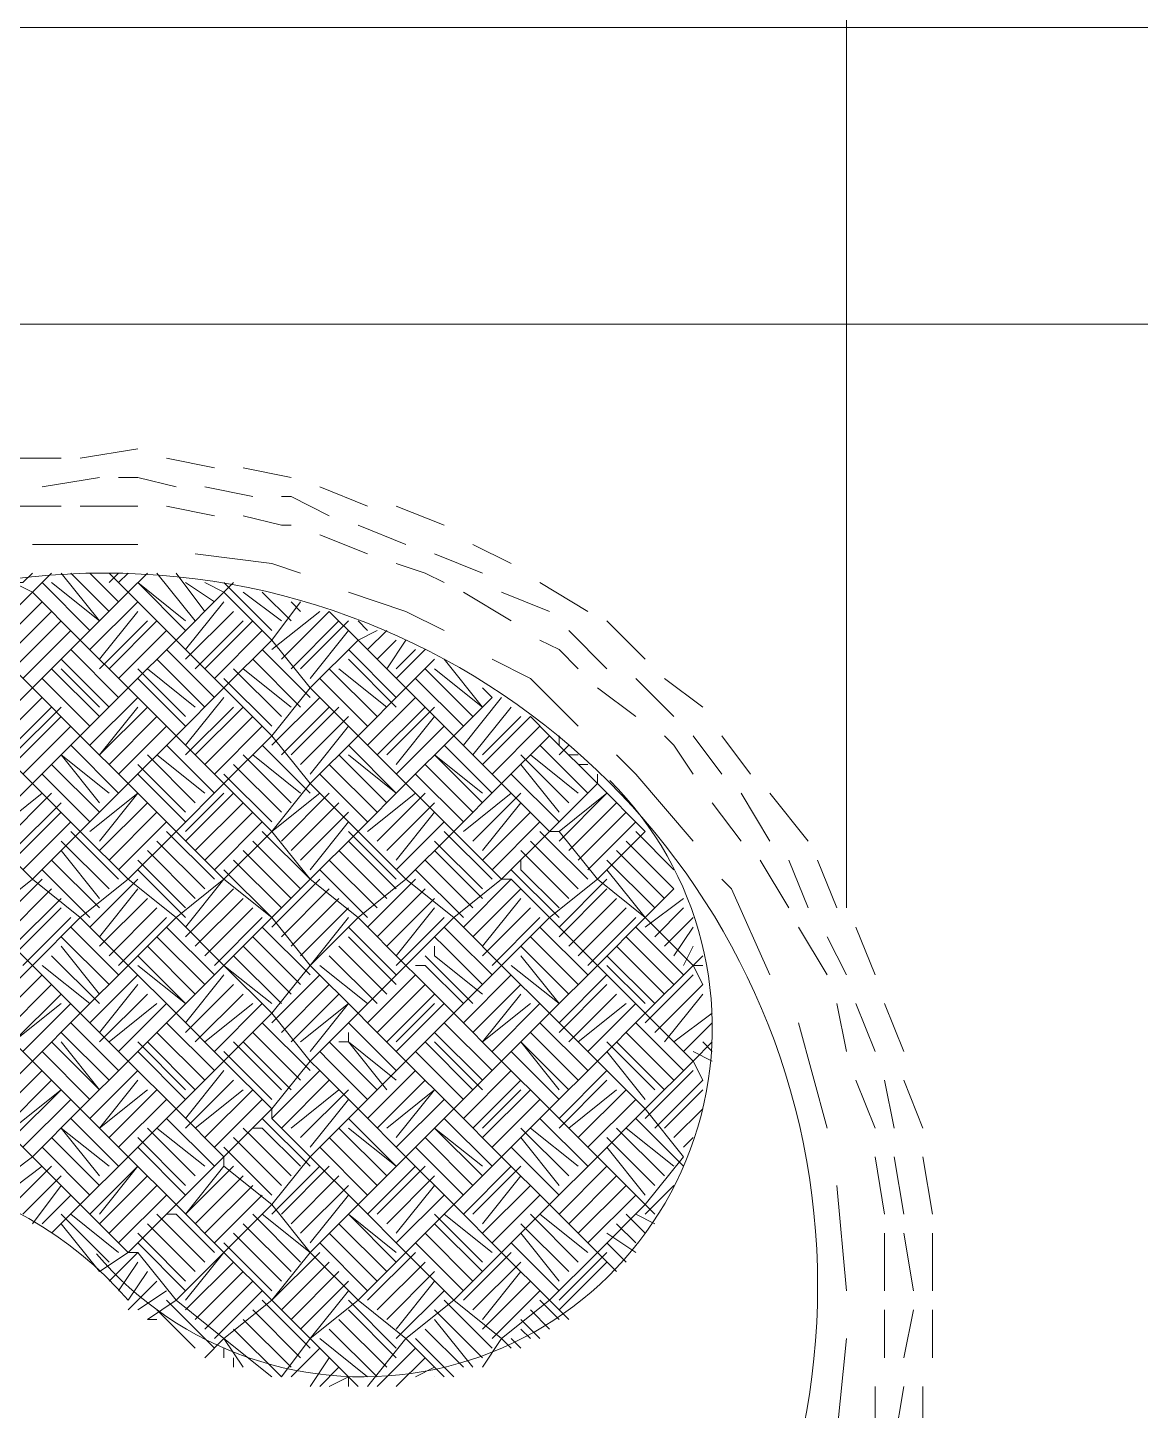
# Model space of a CAD drawing. Header units: inches. Extents: x 5 to 1823, y 18 to 726.
# Drawn here: x 277.615 to 280.224, y 126.573 to 129.817 of the extents above; entities that cross this region are included whole.
import ezdxf

# ---------------------------------------------------------------- set-up
doc = ezdxf.new("R2010")
doc.units = ezdxf.units.IN
doc.header["$MEASUREMENT"] = 0
doc.layers.add('PDF2_0', color=7, linetype='Continuous')
doc.layers.add('PDF2_TIGRECAD', color=6, linetype='Continuous')

msp = doc.modelspace()

# ---------------------------------------------------------------- linework, layer by layer
at = {"layer": 'PDF2_0', "lineweight": 5}
for points in [[(155.2631, 129.8175), (179.5112, 129.8175), (332.9706, 129.8175)], [(296.4188, 129.8175), (294.2858, 129.8175), (261.2814, 129.8175), (259.1485, 129.8175)], [(280.0064, 129.8175), (279.5573, 129.8175), (280.0513, 129.8175)], [(271.7665, 129.1215), (283.8008, 129.1215)]]:
    msp.add_lwpolyline(points, dxfattribs=at)
for points in [[(277.3121, 129.8175), (277.8061, 129.8175)], [(278.0531, 129.8175), (278.5694, 129.8175)], [(278.8164, 129.8175), (279.3104, 129.8175)]]:
    msp.add_lwpolyline(points, close=True, dxfattribs=at)
at = {"layer": 'PDF2_TIGRECAD', "lineweight": 5}
for points in [[(279.5349, 127.7519), (279.5349, 129.8175), (279.5349, 137.9002), (279.6022, 137.9675)], [(277.6938, 128.8071), (277.5591, 128.8071)], [(277.8734, 128.8296), (277.7387, 128.8071)], [(278.0531, 128.7847), (277.9408, 128.8071)], [(278.2327, 128.7622), (278.1204, 128.7847)], [(277.7836, 128.7622), (277.6489, 128.7398)], [(277.9632, 128.7398), (277.8734, 128.7622), (277.8285, 128.7622)], [(278.1429, 128.7173), (278.0306, 128.7398)], [(278.4123, 128.6949), (278.3, 128.7398)], [(278.3225, 128.6724), (278.2327, 128.7173), (278.2102, 128.7173)], [(277.6938, 128.6949), (277.5591, 128.6949)], [(277.8734, 128.6949), (277.7387, 128.6949)], [(278.0531, 128.6724), (277.9408, 128.6949)], [(278.2327, 128.65), (278.2102, 128.65), (278.1204, 128.6724)], [(278.5919, 128.65), (278.4796, 128.6949)], [(278.5021, 128.6051), (278.3898, 128.65)], [(277.8734, 128.6051), (277.6265, 128.6051)], [(278.4123, 128.5826), (278.3, 128.6275)], [(278.7491, 128.5602), (278.6593, 128.6051)], [(278.2551, 128.5377), (278.1878, 128.5602), (278.0081, 128.5826)], [(278.6817, 128.5377), (278.5694, 128.5826)], [(278.5919, 128.5152), (278.547, 128.5377), (278.4796, 128.5602)], [(277.2448, 127.2355), (277.357, 127.1232), (277.4019, 127.1681), (277.4468, 127.1906), (277.5142, 127.2804), (277.6265, 127.3926), (277.7387, 127.5049), (277.6265, 127.6172), (277.5142, 127.7294), (277.6265, 127.8192), (277.7387, 127.9315), (277.6265, 128.0438), (277.5142, 128.156), (277.6265, 128.2683), (277.7387, 128.3805), (277.6265, 128.4928), (277.5816, 128.5152), (277.604, 128.5152), (277.6265, 128.5377)], [(277.5142, 127.0559), (277.5367, 127.1008), (277.6265, 127.1681), (277.7387, 127.2804), (277.6265, 127.3926), (277.5142, 127.5049), (277.6265, 127.6172), (277.7387, 127.7294), (277.6265, 127.8192), (277.5142, 127.9315), (277.6265, 128.0438), (277.7387, 128.156), (277.6265, 128.2683), (277.5142, 128.3805), (277.6265, 128.4928), (277.6714, 128.5377)], [(277.7612, 128.403), (277.6489, 128.5152)], [(277.6938, 128.5377), (277.7836, 128.4254), (277.6714, 128.5152)], [(277.8061, 128.4479), (277.7163, 128.5377)], [(277.8061, 128.5377), (277.851, 128.4928), (277.9632, 128.3805), (277.851, 128.2683), (277.7387, 128.156), (277.851, 128.0438), (277.9632, 127.9315), (277.851, 127.8192), (277.7387, 127.7294), (277.851, 127.6172), (277.9632, 127.5049), (277.851, 127.3926), (277.7387, 127.2804), (277.851, 127.1681), (277.9632, 127.0559), (278.0755, 127.1681), (278.1878, 127.2804), (278.0755, 127.3926), (277.9632, 127.5049), (278.0755, 127.6172), (278.1878, 127.7294), (278.2776, 127.6172)], [(278.0755, 127.6172), (277.9632, 127.7294), (277.851, 127.8192), (277.7387, 127.9315), (277.851, 128.0438), (277.9632, 128.156), (277.851, 128.2683), (277.7387, 128.3805), (277.851, 128.4928), (277.8959, 128.5377)], [(277.8285, 128.4703), (277.7612, 128.5377)], [(277.8061, 128.5152), (277.8285, 128.5377)], [(277.8285, 128.5152), (277.851, 128.5377)], [(277.9857, 128.403), (277.8734, 128.5152), (277.9857, 128.4254)], [(278.0081, 128.4254), (277.9183, 128.5377)], [(278.0306, 128.4479), (277.9632, 128.5377)], [(278.0755, 127.8192), (277.9632, 127.9315), (278.0755, 128.0438), (278.1878, 128.156), (278.0755, 128.2683), (277.9632, 128.3805), (278.0755, 128.4928), (278.098, 128.5152)], [(278.2551, 128.4703), (278.1878, 128.3805), (278.0755, 128.2683), (277.9632, 128.156), (278.0755, 128.0438), (278.1878, 127.9315), (278.2776, 128.0438), (278.3898, 128.156), (278.2776, 128.2683), (278.1878, 128.3805), (278.0755, 128.4928), (278.0306, 128.5152)], [(278.0531, 128.4703), (277.9857, 128.5152)], [(278.0531, 128.5152), (278.0531, 128.5152)], [(278.1878, 128.403), (278.0755, 128.5152)], [(278.9287, 128.4479), (278.8164, 128.5152)], [(278.2102, 128.4254), (278.1204, 128.4928)], [(278.2327, 128.4254), (278.1653, 128.4928)], [(278.5919, 128.403), (278.5021, 128.4479), (278.3674, 128.4928)], [(278.7491, 128.4254), (278.6368, 128.4928)], [(278.8389, 128.4479), (278.7266, 128.4928)], [(277.5367, 128.3581), (277.6489, 128.4703)], [(277.5591, 128.3356), (277.6714, 128.4479)], [(277.7612, 128.3581), (277.8734, 128.4703)], [(277.7836, 128.3356), (277.8734, 128.4479)], [(277.9857, 128.3581), (278.0755, 128.4703)], [(277.9857, 128.3356), (278.098, 128.4479)], [(278.1878, 128.3581), (278.3, 128.4479)], [(278.8613, 127.9315), (278.8389, 127.9315), (278.7266, 128.0438), (278.6144, 128.156), (278.5021, 128.2683), (278.3898, 128.3805), (278.3225, 128.4479), (278.2102, 128.3356)], [(278.2551, 128.4479), (278.2327, 128.4703)], [(277.7836, 128.3132), (277.8959, 128.4254)], [(277.8061, 128.3132), (277.9183, 128.4254)], [(278.0081, 128.3132), (278.1204, 128.4254)], [(278.0306, 128.3132), (278.1429, 128.4254)], [(278.2327, 128.3132), (278.3449, 128.4254)], [(278.2551, 128.3132), (278.3674, 128.4254)], [(278.4123, 128.403), (278.3898, 128.4254)], [(279.0634, 128.3356), (278.9736, 128.4254)], [(277.604, 128.2907), (277.7163, 128.403)], [(277.8285, 128.2907), (277.9408, 128.403)], [(278.0531, 128.2907), (278.1653, 128.403)], [(278.1878, 127.7294), (278.2776, 127.8192), (278.3898, 127.9315), (278.2776, 128.0438), (278.1878, 128.156), (278.2776, 128.2683), (278.3898, 128.3805), (278.4347, 128.403)], [(278.2776, 128.2907), (278.3674, 128.403)], [(278.4123, 128.3581), (278.4572, 128.403)], [(278.4347, 128.3356), (278.4796, 128.3805)], [(278.4572, 128.3132), (278.5021, 128.3805)], [(278.9062, 128.3132), (278.8613, 128.3581), (278.8164, 128.3805)], [(278.9736, 128.3132), (278.8838, 128.403)], [(277.8285, 128.2458), (277.7163, 128.3581)], [(278.0531, 128.2458), (277.9408, 128.3581)], [(278.2776, 128.2458), (278.1653, 128.3581)], [(278.4796, 128.2458), (278.3674, 128.3581)], [(278.4796, 128.2907), (278.547, 128.3581)], [(278.4796, 128.3132), (278.5245, 128.3581)], [(277.7836, 128.2009), (277.6714, 128.3132)], [(277.8061, 128.2234), (277.6938, 128.3356)], [(277.7836, 128.2234), (277.6938, 128.3132)], [(277.9857, 128.2009), (277.8734, 128.3132)], [(278.0081, 128.2234), (277.8959, 128.3132)], [(278.0306, 128.2234), (277.9183, 128.3356)], [(278.2102, 128.2009), (278.098, 128.3132)], [(278.2327, 128.2234), (278.1204, 128.3132)], [(278.2551, 128.2234), (278.1429, 128.3356)], [(278.4347, 128.2009), (278.3225, 128.3132)], [(278.4572, 128.2234), (278.3449, 128.3132)], [(278.4796, 128.2234), (278.3674, 128.3356)], [(278.5245, 127.5947), (278.5021, 127.6172), (278.3898, 127.7294), (278.5021, 127.8192), (278.6144, 127.9315), (278.5021, 128.0438), (278.3898, 128.156), (278.5021, 128.2683), (278.5694, 128.3356)], [(278.6593, 128.2009), (278.547, 128.3132)], [(278.5919, 128.3356), (278.6817, 128.2234), (278.5694, 128.3132)], [(278.9062, 128.1785), (278.794, 128.2907), (278.7042, 128.3356)], [(277.7612, 128.1785), (277.6489, 128.2907)], [(277.9857, 128.1785), (277.8734, 128.2907)], [(278.1878, 128.1785), (278.0755, 128.2907)], [(278.4123, 128.1785), (278.3, 128.2907)], [(278.6368, 128.1785), (278.5245, 128.2907)], [(279.1307, 128.2009), (279.0409, 128.2907)], [(279.1981, 128.2234), (279.1083, 128.2907)], [(278.2776, 126.7415), (278.1878, 126.8313), (278.2776, 126.9436), (278.3898, 127.0559), (278.2776, 127.1681), (278.1878, 127.2579), (278.1878, 127.2804), (278.2776, 127.3926), (278.3898, 127.5049), (278.5021, 127.6172), (278.6144, 127.7294), (278.5021, 127.8192), (278.3898, 127.9315), (278.5021, 128.0438), (278.6144, 128.156), (278.7042, 128.2458), (278.6817, 128.2683)], [(279.0409, 128.2009), (278.9511, 128.2683)], [(277.5367, 128.1336), (277.6489, 128.2458)], [(277.5591, 128.1111), (277.6714, 128.2234)], [(277.5816, 128.1111), (277.6938, 128.2234)], [(277.7612, 128.1336), (277.8734, 128.2458)], [(277.8734, 128.2234), (277.7836, 128.1111), (277.8959, 128.2234)], [(277.9857, 128.1336), (278.0755, 128.2458)], [(277.9857, 128.1111), (278.098, 128.2234)], [(278.0081, 128.1111), (278.1204, 128.2234)], [(278.1878, 128.1336), (278.3, 128.2458)], [(278.2102, 128.1111), (278.3225, 128.2234)], [(278.2327, 128.1111), (278.3449, 128.2234)], [(278.4123, 128.1336), (278.5245, 128.2458)], [(278.4347, 128.1111), (278.547, 128.2234)], [(278.4572, 128.1111), (278.5694, 128.2234)], [(278.6368, 128.1336), (278.7266, 128.2458)], [(278.6593, 128.1111), (278.7491, 128.2234)], [(277.5816, 128.0887), (277.6938, 128.2009)], [(277.8061, 128.0887), (277.9183, 128.2009)], [(278.0306, 128.0887), (278.1429, 128.2009)], [(278.2551, 128.0887), (278.3674, 128.2009)], [(278.4796, 128.0887), (278.5694, 128.2009)], [(278.6817, 128.0887), (278.794, 128.2009), (278.8389, 128.156)], [(278.6817, 128.1111), (278.7715, 128.2009)], [(277.604, 128.0662), (277.7163, 128.1785)], [(277.8285, 128.0662), (277.9408, 128.1785)], [(278.0531, 128.0662), (278.1653, 128.1785)], [(278.2776, 128.0662), (278.3674, 128.1785)], [(278.4796, 128.0662), (278.5919, 128.1785)], [(278.7491, 126.7191), (278.7266, 126.7415), (278.6144, 126.8313), (278.7266, 126.9436), (278.8389, 127.0559), (278.7266, 127.1681), (278.6144, 127.2804), (278.7266, 127.3926), (278.8389, 127.5049), (278.7266, 127.6172), (278.6368, 127.707), (278.6144, 127.7294), (278.7266, 127.8192), (278.8389, 127.9315), (278.9511, 128.0438), (278.8389, 128.156), (278.7266, 128.0438), (278.6144, 127.9315), (278.7266, 127.8192), (278.7491, 127.8192)], [(278.7042, 128.0662), (278.8164, 128.1785)], [(278.8389, 128.156), (278.8389, 128.156)], [(278.8613, 128.1336), (278.8613, 128.156)], [(279.1757, 128.0662), (279.1307, 128.1336), (279.1083, 128.156)], [(279.243, 128.0662), (279.1757, 128.156)], [(279.3104, 128.0662), (279.243, 128.156)], [(277.8285, 128.0213), (277.7163, 128.1336)], [(278.0531, 128.0213), (277.9408, 128.1336)], [(278.2776, 128.0213), (278.1653, 128.1336)], [(278.3674, 128.1336), (278.4796, 128.0213), (278.3674, 128.1111)], [(278.7042, 128.0213), (278.5919, 128.1336)], [(278.9287, 128.0213), (278.8164, 128.1336)], [(278.8613, 128.1111), (278.8838, 128.1336)], [(277.7836, 127.9764), (277.6714, 128.0887)], [(277.7836, 127.9989), (277.6938, 128.1111), (277.8061, 128.0213)], [(277.9857, 127.9764), (277.8734, 128.0887)], [(278.0081, 127.9989), (277.8959, 128.1111)], [(278.0306, 128.0213), (277.9183, 128.1111)], [(278.2102, 127.9764), (278.098, 128.0887)], [(278.2327, 127.9989), (278.1204, 128.1111)], [(278.2551, 128.0213), (278.1429, 128.1111)], [(278.4347, 127.9764), (278.3225, 128.0887)], [(278.4572, 127.9989), (278.3449, 128.1111)], [(278.6593, 127.9764), (278.547, 128.0887)], [(278.6817, 127.9989), (278.5694, 128.1111), (278.6817, 128.0213)], [(278.8838, 127.9989), (278.7715, 128.1111)], [(278.8613, 127.9764), (278.7715, 128.0887)], [(278.9062, 128.0213), (278.794, 128.1111)], [(278.8838, 128.1111), (278.9062, 128.1111)], [(278.9062, 128.0887), (278.9287, 128.0887)], [(279.1757, 127.909), (279.0409, 128.0662), (278.996, 128.1111)], [(277.7612, 127.9539), (277.6489, 128.0662)], [(277.9857, 127.9539), (277.8734, 128.0662)], [(278.1878, 127.9539), (278.0755, 128.0662)], [(278.4123, 127.9539), (278.3, 128.0662)], [(278.6368, 127.9539), (278.5245, 128.0662)], [(278.6368, 127.707), (278.7491, 127.8192), (278.8389, 127.7294), (278.9511, 127.8192), (279.0634, 127.9315), (278.9511, 128.0438), (278.9511, 128.0662)], [(278.8613, 127.9539), (278.7491, 128.0662)], [(278.9287, 128.0662), (278.9287, 128.0662)], [(277.5367, 127.9315), (277.6489, 128.0213)], [(277.5591, 127.909), (277.6714, 128.0213)], [(277.7836, 127.909), (277.8734, 128.0213), (277.7612, 127.9315)], [(277.9857, 127.707), (278.0755, 127.8192), (278.1878, 127.9315), (278.3, 128.0213)], [(277.9857, 127.909), (278.098, 128.0213)], [(277.9857, 127.9315), (278.0755, 128.0213)], [(278.2102, 127.909), (278.3225, 128.0213)], [(278.4123, 127.9315), (278.5245, 128.0213)], [(278.4347, 127.909), (278.547, 128.0213)], [(278.6368, 127.9315), (278.7491, 128.0213)], [(278.6593, 127.909), (278.7715, 128.0213)], [(278.8613, 127.909), (278.9736, 128.0213), (278.8613, 127.9315), (278.9511, 127.8192), (279.0634, 127.7294), (278.9736, 127.8417)], [(278.9511, 128.0438), (278.9511, 128.0438)], [(279.3553, 127.909), (279.2879, 128.0213)], [(279.4451, 127.909), (279.3553, 128.0213)], [(277.5816, 127.8866), (277.6938, 127.9989)], [(277.7836, 127.8866), (277.8959, 127.9989)], [(278.0081, 127.8866), (278.1204, 127.9989)], [(278.2327, 127.8866), (278.3449, 127.9989)], [(278.4572, 127.8866), (278.5694, 127.9989)], [(278.6817, 127.8866), (278.7715, 127.9989)], [(278.8838, 127.8866), (278.996, 127.9989)], [(279.2879, 127.909), (279.2206, 127.9989)], [(277.5816, 127.8641), (277.6938, 127.9764)], [(277.8061, 127.8641), (277.9183, 127.9764)], [(278.0306, 127.8641), (278.1429, 127.9764)], [(278.2551, 127.8641), (278.3674, 127.9764)], [(278.4796, 127.8641), (278.5694, 127.9764)], [(278.6817, 127.8641), (278.794, 127.9764)], [(278.9062, 127.8641), (279.0185, 127.9764)], [(277.604, 127.8417), (277.7163, 127.9539)], [(277.8285, 127.8192), (277.7163, 127.9315)], [(277.8285, 127.8417), (277.9408, 127.9539)], [(278.0531, 127.8192), (277.9408, 127.9315)], [(278.0531, 127.8417), (278.1653, 127.9539)], [(278.3674, 127.7294), (278.2776, 127.6172), (278.3898, 127.7294), (278.2776, 127.8192), (278.1653, 127.9315)], [(278.2776, 127.8192), (278.1878, 127.9315)], [(278.2776, 127.8417), (278.3674, 127.9539)], [(278.4796, 127.8192), (278.3674, 127.9315)], [(278.4796, 127.8417), (278.5919, 127.9539)], [(278.7042, 127.8192), (278.5919, 127.9315)], [(278.7042, 127.8417), (278.8164, 127.9539)], [(278.9287, 127.8192), (278.8389, 127.909), (278.8164, 127.9315)], [(278.9287, 127.8417), (279.0409, 127.9539)], [(279.1307, 127.8417), (279.0409, 127.9315)], [(279.0634, 127.9315), (279.0634, 127.9315)], [(279.0634, 127.9315), (279.0634, 127.9315)], [(277.8061, 127.7968), (277.6938, 127.909)], [(278.0306, 127.7968), (277.9183, 127.909)], [(278.2551, 127.7968), (278.1429, 127.909)], [(278.4796, 127.7968), (278.3674, 127.909)], [(278.6817, 127.7968), (278.5694, 127.909)], [(278.9062, 127.7968), (278.8164, 127.8866), (278.794, 127.909)], [(278.996, 126.8987), (278.9511, 126.9436), (278.8389, 127.0559), (278.9511, 127.1681), (279.0634, 127.2804), (278.9511, 127.3926), (278.8389, 127.5049), (278.9511, 127.6172), (279.0634, 127.7294), (279.1307, 127.7968), (279.0185, 127.909)], [(277.7836, 127.7519), (277.6714, 127.8641)], [(277.7836, 127.7743), (277.6938, 127.8866)], [(277.9857, 127.7519), (277.8734, 127.8641)], [(278.0081, 127.7743), (277.8959, 127.8866)], [(278.2102, 127.7519), (278.098, 127.8641)], [(278.2327, 127.7743), (278.1204, 127.8866)], [(278.4347, 127.7519), (278.3225, 127.8641)], [(278.4572, 127.7743), (278.3449, 127.8866)], [(278.6593, 127.7519), (278.547, 127.8641)], [(278.6817, 127.7743), (278.5694, 127.8866)], [(278.8838, 127.7743), (278.794, 127.8641), (278.7715, 127.8866)], [(278.8613, 127.7519), (278.7715, 127.8417), (278.7715, 127.8641)], [(279.0858, 127.7519), (278.9736, 127.8641)], [(279.1083, 127.7743), (278.996, 127.8866)], [(279.4002, 127.7519), (279.3328, 127.8641)], [(279.4451, 127.7519), (279.4002, 127.8641)], [(279.5124, 127.7519), (279.4675, 127.8641)], [(277.7612, 127.7294), (277.6489, 127.8417)], [(277.6714, 126.9885), (277.7387, 127.0559), (277.851, 127.1681), (277.9632, 127.2804), (277.851, 127.3926), (277.7387, 127.5049), (277.851, 127.6172), (277.9632, 127.7294), (278.0755, 127.8192), (278.1878, 127.7294), (278.0755, 127.8417)], [(277.9857, 127.7294), (277.8734, 127.8417)], [(278.4123, 127.7294), (278.3, 127.8417)], [(278.6368, 127.7294), (278.5245, 127.8417)], [(278.8613, 127.7294), (278.7491, 127.8417)], [(278.7491, 127.8417), (278.7491, 127.8417)], [(277.5367, 127.707), (277.6489, 127.8192)], [(277.5591, 127.6845), (277.6714, 127.7968)], [(277.7612, 127.707), (277.8734, 127.8192)], [(277.7836, 127.6845), (277.8734, 127.7968)], [(277.9857, 127.6845), (278.098, 127.7968)], [(278.1878, 127.707), (278.3, 127.8192)], [(278.2102, 127.6845), (278.3225, 127.7968)], [(278.4123, 127.707), (278.5245, 127.8192)], [(278.4347, 127.6845), (278.547, 127.7968)], [(278.6593, 127.6845), (278.7715, 127.7968)], [(278.8613, 127.707), (278.9736, 127.8192)], [(278.8613, 127.6845), (278.9736, 127.7968)], [(279.3553, 127.5947), (279.2655, 127.7968), (279.243, 127.8192)], [(277.5816, 127.6621), (277.6938, 127.7743)], [(277.7836, 127.6621), (277.8959, 127.7743)], [(278.0081, 127.6621), (278.1204, 127.7743)], [(278.2327, 127.6621), (278.3449, 127.7743)], [(278.4572, 127.6621), (278.5694, 127.7743)], [(278.6817, 127.6621), (278.7715, 127.7743)], [(278.8838, 127.6621), (278.996, 127.7743)], [(279.0634, 127.707), (279.1532, 127.7743)], [(277.5816, 127.6396), (277.6938, 127.7519)], [(277.604, 127.6172), (277.7163, 127.7294)], [(277.8061, 127.6396), (277.9183, 127.7519)], [(277.8285, 127.6172), (277.9408, 127.7294)], [(278.0306, 127.6396), (278.1429, 127.7519)], [(278.0531, 127.6172), (278.1653, 127.7294)], [(278.2551, 127.6396), (278.3674, 127.7519)], [(279.0858, 127.0334), (279.0634, 127.0559), (278.9511, 127.1681), (278.8389, 127.2804), (278.9511, 127.3926), (279.0634, 127.5049), (278.9511, 127.6172), (278.8389, 127.7294), (278.7266, 127.6172), (278.6144, 127.5049), (278.5245, 127.5947), (278.4123, 127.4825)], [(278.4796, 127.6396), (278.5694, 127.7519)], [(278.4796, 127.6172), (278.5919, 127.7294)], [(278.6817, 127.6396), (278.794, 127.7519)], [(278.7042, 127.6172), (278.8164, 127.7294)], [(278.9062, 127.6396), (279.0185, 127.7519)], [(278.9287, 127.6172), (279.0409, 127.7294)], [(279.1757, 127.6172), (279.0634, 127.7294)], [(279.0858, 127.6845), (279.1532, 127.7519)], [(279.1083, 127.6621), (279.1757, 127.7294)], [(277.8285, 127.5947), (277.7163, 127.707)], [(278.0531, 127.5947), (277.9408, 127.707)], [(278.2776, 127.5947), (278.1653, 127.707)], [(278.4796, 127.5947), (278.3674, 127.707)], [(278.7042, 127.5947), (278.6144, 127.6845), (278.5919, 127.707)], [(278.9287, 127.5947), (278.8164, 127.707)], [(279.1532, 127.5947), (279.0409, 127.707)], [(279.1307, 127.6396), (279.1757, 127.707)], [(279.49, 127.5947), (279.4226, 127.707)], [(279.6022, 127.5947), (279.5573, 127.707)], [(277.8061, 127.5723), (277.6938, 127.6845)], [(278.0306, 127.5723), (277.9183, 127.6845)], [(278.2551, 127.5723), (278.1429, 127.6845)], [(278.4796, 127.5723), (278.3674, 127.6845)], [(278.6817, 127.5723), (278.5919, 127.6621), (278.5694, 127.6845)], [(278.9062, 127.5723), (278.794, 127.6845)], [(279.1307, 127.5723), (279.0185, 127.6845)], [(279.5349, 127.5947), (279.49, 127.6845)], [(277.7836, 127.5274), (277.6714, 127.6396)], [(277.7836, 127.5498), (277.6938, 127.6621)], [(277.8734, 127.6396), (277.9857, 127.5274), (277.8734, 127.6172)], [(278.0081, 127.5498), (277.8959, 127.6621)], [(278.2102, 127.5274), (278.098, 127.6396)], [(278.2327, 127.5498), (278.1204, 127.6621)], [(278.4347, 127.5274), (278.3225, 127.6396)], [(278.4572, 127.5498), (278.3449, 127.6621)], [(278.6593, 127.5274), (278.547, 127.6396)], [(278.547, 127.6396), (278.547, 127.6396)], [(278.6817, 127.5498), (278.5694, 127.6396), (278.5694, 127.6621)], [(278.7715, 127.6396), (278.8613, 127.5274), (278.7491, 127.6172)], [(278.8838, 127.5498), (278.7715, 127.6621)], [(279.0858, 127.5274), (278.9736, 127.6396)], [(279.1083, 127.5498), (278.996, 127.6621)], [(279.0858, 127.2355), (279.1981, 127.3477), (279.1757, 127.3926), (279.0634, 127.5049), (279.1757, 127.6172), (279.1981, 127.6396)], [(279.1532, 127.6172), (279.1757, 127.6621)], [(277.8734, 126.9436), (277.851, 126.9436), (277.7387, 127.0559), (277.6265, 127.1681), (277.5142, 127.2804), (277.4019, 127.3926), (277.2897, 127.5049), (277.1999, 127.6172), (277.3121, 127.5274)], [(277.7612, 127.5274), (277.6489, 127.6172)], [(278.4123, 126.6293), (278.5021, 126.7415), (278.6144, 126.8313), (278.5021, 126.9436), (278.3898, 127.0559), (278.5021, 127.1681), (278.6144, 127.2804), (278.5021, 127.3926), (278.4123, 127.4825), (278.3898, 127.5049), (278.2776, 127.6172), (278.1878, 127.5049), (278.0755, 127.3926), (277.9632, 127.2804), (278.0755, 127.1681), (278.0755, 127.1457), (278.1878, 127.0559), (278.0755, 126.9436), (277.9632, 126.8313), (277.8959, 126.7864), (277.9183, 126.7864)], [(278.3, 127.3702), (278.2776, 127.3926), (278.1878, 127.5049), (278.0755, 127.6172), (278.1878, 127.5274)], [(278.4123, 127.5274), (278.3, 127.6172)], [(278.6368, 127.5274), (278.547, 127.6172), (278.5245, 127.6172)], [(279.0634, 127.5274), (278.9736, 127.6172)], [(279.0858, 127.46), (279.1981, 127.5723), (279.1757, 127.6172), (279.1981, 127.6172)], [(277.5367, 127.4825), (277.6489, 127.5947)], [(277.5591, 127.46), (277.6714, 127.5723)], [(277.7612, 127.4825), (277.8734, 127.5947)], [(277.7836, 127.46), (277.8734, 127.5723)], [(277.9857, 127.4825), (278.0755, 127.5947)], [(277.9857, 127.46), (278.098, 127.5723)], [(278.1878, 127.4825), (278.3, 127.5947)], [(278.2102, 127.46), (278.3225, 127.5723)], [(278.4347, 127.46), (278.547, 127.5723)], [(278.6368, 127.4825), (278.7491, 127.5947)], [(278.6593, 127.46), (278.7715, 127.5723)], [(278.8613, 127.4825), (278.9736, 127.5947)], [(278.8613, 127.46), (278.9736, 127.5723)], [(279.0634, 127.4825), (279.1757, 127.5947)], [(277.6938, 127.5498), (277.5816, 127.4376), (277.6938, 127.5274)], [(277.7836, 127.4376), (277.8959, 127.5498)], [(278.0081, 127.4376), (278.1204, 127.5498)], [(278.2327, 127.4376), (278.3449, 127.5498)], [(278.4572, 127.4376), (278.5694, 127.5498)], [(278.7715, 127.5498), (278.6817, 127.4376), (278.794, 127.5274)], [(278.8838, 127.4376), (278.996, 127.5498)], [(279.1083, 127.4376), (279.1981, 127.5498)], [(277.604, 127.4151), (277.7163, 127.5274)], [(277.8061, 127.4376), (277.9183, 127.5274)], [(277.8285, 127.4151), (277.9408, 127.5274)], [(278.0306, 127.4376), (278.1429, 127.5274)], [(278.0531, 127.4151), (278.1653, 127.5274)], [(278.1878, 127.2579), (278.3, 127.3702), (278.3898, 127.2804), (278.5021, 127.3926), (278.6144, 127.5049), (278.7266, 127.3926), (278.8389, 127.2804), (278.7266, 127.1681), (278.6144, 127.0559), (278.7266, 126.9436), (278.8389, 126.8313), (278.7266, 126.7415), (278.6817, 126.6742)], [(278.2776, 127.4151), (278.3674, 127.5274), (278.2551, 127.4376)], [(278.4796, 127.4151), (278.5919, 127.5274)], [(278.4796, 127.4376), (278.5694, 127.5274)], [(278.7042, 127.4151), (278.8164, 127.5274)], [(278.9062, 127.4376), (279.0185, 127.5274)], [(278.9287, 127.4151), (279.0409, 127.5274)], [(279.1307, 127.4376), (279.2206, 127.5049)], [(279.5349, 127.4151), (279.5124, 127.5274)], [(279.6022, 127.4151), (279.5573, 127.5274)], [(279.6696, 127.4151), (279.6247, 127.5274)], [(277.8285, 127.3702), (277.7163, 127.4825)], [(278.0531, 127.3702), (277.9408, 127.4825)], [(278.2776, 127.3702), (278.1653, 127.4825)], [(278.4796, 127.3702), (278.3898, 127.46), (278.3674, 127.4825)], [(278.7042, 127.3702), (278.5919, 127.4825)], [(278.9287, 127.3702), (278.8164, 127.4825)], [(279.1532, 127.3702), (279.0409, 127.4825)], [(279.1532, 127.4151), (279.2206, 127.4825)], [(279.49, 127.2355), (279.4226, 127.4825)], [(277.6938, 127.4376), (277.7836, 127.3253), (277.6714, 127.4376)], [(277.8061, 127.3477), (277.6938, 127.46)], [(277.9857, 127.3253), (277.8734, 127.4376)], [(278.0081, 127.3253), (277.8959, 127.4376)], [(278.0306, 127.3477), (277.9183, 127.46)], [(278.2102, 127.3253), (278.098, 127.4376)], [(278.2327, 127.3253), (278.1204, 127.4376)], [(278.2551, 127.3477), (278.1429, 127.46)], [(278.4347, 127.3253), (278.3449, 127.4151), (278.3225, 127.4376)], [(278.3674, 127.46), (278.3674, 127.4376), (278.3449, 127.4376)], [(278.4572, 127.3253), (278.3674, 127.4376), (278.4796, 127.3477)], [(278.6593, 127.3253), (278.547, 127.4376)], [(278.6817, 127.3477), (278.5694, 127.46)], [(278.6817, 127.3253), (278.5694, 127.4376)], [(278.8613, 127.3253), (278.7715, 127.4376), (278.8838, 127.3253)], [(278.9062, 127.3477), (278.794, 127.46)], [(278.8838, 126.7864), (278.8389, 126.8313), (278.9511, 126.9436), (279.0634, 127.0559), (279.1532, 127.1681), (279.0634, 127.2804), (279.1757, 127.3926), (279.2206, 127.4376)], [(279.0858, 127.3253), (278.9736, 127.4376)], [(279.1083, 127.3253), (278.996, 127.4376)], [(279.1307, 127.3477), (279.0185, 127.46)], [(279.2206, 127.4151), (279.1981, 127.4376)], [(277.7612, 127.3028), (277.6489, 127.4151)], [(277.9857, 127.3028), (277.8734, 127.4151)], [(278.1878, 127.3028), (278.0755, 127.4151)], [(278.4123, 127.3028), (278.3225, 127.3926), (278.3, 127.4151)], [(278.6368, 127.3028), (278.5245, 127.4151)], [(278.8613, 127.3028), (278.7491, 127.4151)], [(279.0634, 127.3028), (278.9736, 127.4151)], [(279.2206, 127.3926), (279.1757, 127.4151)], [(277.5367, 127.2579), (277.6489, 127.3702)], [(277.5591, 127.2355), (277.6714, 127.3477)], [(277.7612, 127.2579), (277.8734, 127.3702)], [(277.8734, 127.3477), (277.7836, 127.2355), (277.8959, 127.3253)], [(277.9857, 127.2579), (278.0755, 127.3702)], [(277.9857, 127.2355), (278.098, 127.3477)], [(278.2102, 127.2355), (278.3225, 127.3477)], [(278.4123, 127.2579), (278.5245, 127.3702)], [(278.4347, 127.2355), (278.547, 127.3477)], [(278.6368, 127.2579), (278.7491, 127.3702)], [(278.6593, 127.2355), (278.7715, 127.3477)], [(278.8613, 127.2579), (278.9736, 127.3702)], [(278.8613, 127.2355), (278.9736, 127.3477)], [(279.0634, 127.2579), (279.1757, 127.3702)], [(279.6022, 127.2355), (279.5573, 127.3477)], [(279.6471, 127.2355), (279.6247, 127.3477)], [(279.7145, 127.2355), (279.6696, 127.3477)], [(277.5816, 127.213), (277.6938, 127.3253), (277.5816, 127.2355)], [(277.8061, 127.213), (277.9183, 127.3253)], [(278.0081, 127.2355), (278.1204, 127.3253)], [(278.0306, 127.213), (278.1429, 127.3253)], [(278.2327, 127.2355), (278.3449, 127.3253)], [(278.2551, 127.213), (278.3674, 127.3253)], [(278.4796, 127.213), (278.5694, 127.3253), (278.4572, 127.2355)], [(278.6817, 127.213), (278.794, 127.3253)], [(278.6817, 127.2355), (278.7715, 127.3253)], [(278.8838, 127.2355), (278.996, 127.3253)], [(278.9062, 127.213), (279.0185, 127.3253)], [(279.1083, 127.2355), (279.1981, 127.3253)], [(277.604, 127.1906), (277.7163, 127.3028)], [(277.8285, 127.1906), (277.9408, 127.3028)], [(278.0531, 127.1906), (278.1653, 127.3028)], [(278.5919, 126.6517), (278.5021, 126.7415), (278.3898, 126.8313), (278.5021, 126.9436), (278.6144, 127.0559), (278.5021, 127.1681), (278.3898, 127.2804), (278.2776, 127.1681), (278.1878, 127.0559), (278.2776, 126.9436)], [(278.2776, 127.1906), (278.3674, 127.3028)], [(278.4796, 127.1906), (278.5919, 127.3028)], [(278.7042, 127.1906), (278.8164, 127.3028)], [(278.9287, 127.1906), (279.0409, 127.3028)], [(279.1307, 127.213), (279.1981, 127.2804)], [(277.8285, 127.1457), (277.7163, 127.2579)], [(278.0531, 127.1457), (277.9408, 127.2579)], [(278.2776, 127.1457), (278.1653, 127.2579)], [(278.1653, 127.2579), (278.1653, 127.2579)], [(278.3674, 127.2579), (278.4796, 127.1457), (278.3674, 127.2355)], [(278.7042, 127.1457), (278.5919, 127.2579)], [(278.9287, 127.1457), (278.8164, 127.2579)], [(279.1532, 127.1457), (279.0409, 127.2579)], [(277.7836, 127.1008), (277.6714, 127.213)], [(277.7836, 127.1232), (277.6938, 127.2355), (277.8061, 127.1457)], [(277.9857, 127.1008), (277.8734, 127.213)], [(278.0081, 127.1232), (277.8959, 127.2355)], [(278.0306, 127.1457), (277.9183, 127.2355)], [(278.2102, 127.1008), (278.1204, 127.1906), (278.098, 127.213)], [(278.2327, 127.1232), (278.1429, 127.213), (278.1204, 127.2355)], [(278.2551, 127.1457), (278.1653, 127.2355), (278.1429, 127.2355)], [(278.4347, 127.1008), (278.3225, 127.213)], [(278.4572, 127.1232), (278.3449, 127.2355)], [(278.6593, 127.1008), (278.547, 127.213)], [(278.6817, 127.1232), (278.5694, 127.2355), (278.6817, 127.1457)], [(278.8838, 127.1232), (278.7715, 127.2355)], [(278.8613, 127.1008), (278.7715, 127.213)], [(278.9062, 127.1457), (278.794, 127.2355)], [(279.0858, 127.1008), (278.9736, 127.213)], [(279.1083, 127.1232), (278.996, 127.2355)], [(279.1307, 127.1457), (279.0185, 127.2355)], [(279.1532, 127.1906), (279.1757, 127.213)], [(277.7612, 127.0783), (277.6489, 127.1906)], [(277.9857, 127.0783), (277.8734, 127.1906)], [(278.1878, 127.0783), (278.098, 127.1681), (278.0755, 127.1906)], [(278.4123, 127.0783), (278.3, 127.1906)], [(278.6368, 127.0783), (278.5245, 127.1906)], [(278.8613, 127.0783), (278.7491, 127.1906)], [(279.0634, 127.0783), (278.9736, 127.1906)], [(277.5367, 127.0559), (277.5591, 127.0783), (277.6489, 127.1457)], [(277.5816, 127.0334), (277.5816, 127.0559), (277.6714, 127.1457)], [(277.7836, 127.0334), (277.8734, 127.1457), (277.7612, 127.0334)], [(278.0755, 127.1457), (277.9857, 127.0334), (278.098, 127.1457)], [(278.1878, 127.0334), (278.3, 127.1457)], [(278.2102, 127.0334), (278.3225, 127.1457)], [(278.4123, 127.0334), (278.5245, 127.1457)], [(278.4347, 127.0334), (278.547, 127.1457)], [(278.6368, 127.0334), (278.7491, 127.1457)], [(278.6593, 127.0334), (278.7715, 127.1457)], [(279.6247, 127.0334), (279.6022, 127.1681)], [(279.6696, 127.0334), (279.6471, 127.1681)], [(279.737, 127.0334), (279.7145, 127.1681)], [(277.604, 127.0334), (277.6938, 127.1232)], [(277.7836, 127.011), (277.8959, 127.1232)], [(278.0081, 127.011), (278.1204, 127.1232)], [(278.2327, 127.011), (278.3449, 127.1232)], [(278.4572, 127.011), (278.5694, 127.1232)], [(278.6817, 127.011), (278.7715, 127.1232)], [(278.8838, 127.011), (278.996, 127.1232)], [(277.6265, 127.011), (277.6938, 127.1008)], [(277.8061, 126.9885), (277.9183, 127.1008)], [(278.0306, 126.9885), (278.1429, 127.1008)], [(278.2551, 126.9885), (278.3674, 127.1008)], [(278.4796, 126.9885), (278.5694, 127.1008)], [(278.6817, 126.9885), (278.794, 127.1008)], [(278.9062, 126.9885), (279.0185, 127.1008)], [(279.0634, 127.0334), (279.1307, 127.1008)], [(279.5349, 126.8538), (279.5124, 127.1008)], [(277.6489, 127.011), (277.7163, 127.0783)], [(278.0755, 126.9436), (277.9632, 127.0559), (277.851, 126.9436), (277.7836, 126.8987), (277.6938, 127.011)], [(277.8285, 126.9661), (277.9408, 127.0783)], [(277.9632, 127.0559), (277.9632, 127.0559)], [(278.0531, 126.9661), (278.1653, 127.0783)], [(278.2776, 126.9661), (278.3674, 127.0783)], [(278.4796, 126.9661), (278.5919, 127.0783)], [(278.7042, 126.9661), (278.8164, 127.0783)], [(278.9287, 126.9661), (279.0409, 127.0783)], [(277.8061, 126.9212), (277.6938, 127.0334)], [(277.8285, 126.9436), (277.7163, 127.0334)], [(278.0306, 126.9212), (277.9408, 127.011), (277.9183, 127.0334)], [(278.0531, 126.9436), (277.9632, 127.0334), (277.9408, 127.0334)], [(278.2551, 126.9212), (278.1429, 127.0334)], [(278.3674, 126.8538), (278.2776, 126.7415), (278.3898, 126.8313), (278.2776, 126.9436), (278.1653, 127.0334)], [(278.4796, 126.9212), (278.3674, 127.0334), (278.4796, 126.9436)], [(278.6817, 126.9212), (278.5694, 127.0334)], [(278.7042, 126.9436), (278.5919, 127.0334)], [(278.9062, 126.9212), (278.794, 127.0334)], [(278.9287, 126.9436), (278.8164, 127.0334)], [(279.0634, 126.9885), (279.0185, 127.0334)], [(279.0858, 127.011), (279.0409, 127.0334)], [(277.6265, 127.011), (277.6265, 127.011)], [(277.9857, 126.8763), (277.8959, 126.9661), (277.8734, 126.9885)], [(278.0081, 126.8987), (277.9183, 126.9885), (277.8959, 127.011)], [(278.2102, 126.8763), (278.098, 126.9885)], [(278.2327, 126.8987), (278.1204, 127.011)], [(278.4347, 126.8763), (278.3225, 126.9885)], [(278.4572, 126.8987), (278.3449, 127.011)], [(278.6593, 126.8763), (278.547, 126.9885)], [(278.6817, 126.8987), (278.5694, 127.011)], [(278.8838, 126.8987), (278.7715, 127.011)], [(278.8613, 126.8763), (278.7715, 126.9885)], [(279.0409, 126.9436), (278.9736, 126.9885)], [(279.0409, 126.9661), (278.996, 127.011)], [(279.6247, 126.8538), (279.6247, 126.9885)], [(279.692, 126.8538), (279.6696, 126.9885)], [(279.737, 126.8538), (279.737, 126.9885)], [(277.9857, 126.8538), (277.8734, 126.9661)], [(277.8734, 126.9661), (277.8734, 126.9661)], [(278.1878, 126.8538), (278.0755, 126.9661)], [(278.4123, 126.8538), (278.3, 126.9661)], [(278.6368, 126.8538), (278.5245, 126.9661)], [(278.8613, 126.8538), (278.7491, 126.9661)], [(279.0185, 126.9212), (278.9736, 126.9661)], [(277.8061, 126.8763), (277.8734, 126.9436), (277.9632, 126.8313), (278.0755, 126.7415)], [(277.8285, 126.8538), (277.8734, 126.9212)], [(277.9857, 126.8313), (278.0755, 126.9436), (278.1878, 126.8313)], [(277.9857, 126.8089), (278.098, 126.9212)], [(278.0306, 126.6966), (278.0755, 126.7415), (278.1878, 126.8313), (278.3, 126.9436)], [(278.2102, 126.8089), (278.3225, 126.9212)], [(278.4123, 126.8313), (278.5245, 126.9436)], [(278.4347, 126.8089), (278.547, 126.9212)], [(278.6368, 126.8313), (278.7491, 126.9436)], [(278.6593, 126.8089), (278.7715, 126.9212)], [(278.8613, 126.8313), (278.9736, 126.9436)], [(278.8613, 126.8089), (278.9736, 126.9212)], [(278.0081, 126.7864), (278.1204, 126.8987)], [(278.2327, 126.7864), (278.3449, 126.8987)], [(278.4572, 126.7864), (278.5694, 126.8987)], [(278.6817, 126.7864), (278.7715, 126.8987)], [(277.851, 126.8089), (277.9183, 126.8763)], [(277.8734, 126.8089), (277.9408, 126.8538)], [(278.0306, 126.764), (278.1429, 126.8763)], [(278.0531, 126.7415), (278.1653, 126.8538)], [(278.2551, 126.764), (278.3674, 126.8763)], [(278.4796, 126.764), (278.5694, 126.8763)], [(278.4796, 126.7415), (278.5919, 126.8538)], [(278.6817, 126.764), (278.794, 126.8763)], [(278.7042, 126.7415), (278.8164, 126.8538)], [(278.0531, 126.7191), (277.9408, 126.8313)], [(278.2776, 126.7191), (278.1653, 126.8313)], [(278.4796, 126.7191), (278.3674, 126.8313)], [(278.7042, 126.7191), (278.5919, 126.8313)], [(278.8613, 126.7864), (278.8164, 126.8313)], [(278.0081, 126.7191), (277.9183, 126.8089)], [(278.2551, 126.6966), (278.1429, 126.8089)], [(278.4796, 126.6966), (278.3674, 126.8089)], [(278.6817, 126.6966), (278.5694, 126.8089)], [(278.8389, 126.764), (278.794, 126.8089)], [(279.6247, 126.6966), (279.6247, 126.8089)], [(279.6696, 126.6966), (279.692, 126.8089)], [(279.737, 126.6966), (279.737, 126.8089)], [(278.098, 126.764), (278.2102, 126.6517), (278.2776, 126.7415), (278.3898, 126.6293)], [(278.2327, 126.6742), (278.1204, 126.7864)], [(278.4347, 126.6517), (278.3225, 126.764)], [(278.4572, 126.6742), (278.3449, 126.7864)], [(278.6368, 126.6742), (278.547, 126.764)], [(278.6593, 126.6742), (278.5694, 126.7864)], [(278.8164, 126.7415), (278.7715, 126.7864)], [(278.794, 126.7415), (278.7715, 126.764)], [(278.1204, 126.6742), (278.0755, 126.7415), (278.1878, 126.6517)], [(278.4123, 126.6517), (278.3, 126.7415)], [(278.6144, 126.6517), (278.5245, 126.7415)], [(278.7715, 126.7191), (278.7491, 126.7415)], [(279.49, 126.4946), (279.5124, 126.517), (279.5349, 126.7415)], [(278.0755, 126.6966), (278.0755, 126.7191)], [(278.098, 126.6742), (278.098, 126.6966)], [(278.2327, 126.6517), (278.3, 126.7191)], [(278.2776, 126.6293), (278.3225, 126.6966)], [(278.4347, 126.6293), (278.5245, 126.7191)], [(278.4796, 126.6293), (278.547, 126.6966)], [(278.7491, 126.7191), (278.7491, 126.7191)], [(278.1204, 126.6742), (278.1204, 126.6742)], [(278.3, 126.6293), (278.3449, 126.6742)], [(278.5245, 126.6517), (278.5694, 126.6742)], [(278.3674, 126.6293), (278.3674, 126.6517), (278.3225, 126.6293)], [(278.5694, 126.6517), (278.5694, 126.6517)], [(279.6022, 126.4946), (279.6022, 126.6293)], [(279.6471, 126.4946), (279.6696, 126.6293)], [(279.7145, 126.4946), (279.7145, 126.6293)]]:
    msp.add_lwpolyline(points, dxfattribs=at)
for points in [[(277.6938, 128.4254), (277.5816, 128.3132)], [(278.9736, 127.1457), (278.8613, 127.0334)]]:
    msp.add_lwpolyline(points, close=True, dxfattribs=at)
msp.add_lwpolyline([(276.337, 126.0113, -0.806767), (277.851, 126.8313), (277.8959, 126.8987)], format="xyb", dxfattribs=at)
msp.add_circle((277.7949, 126.865), 1.6727, dxfattribs=at)
msp.add_arc((278.4011, 127.4712), 0.8195, 220.3365, 45, dxfattribs=at)

doc.saveas('drawing.dxf')
